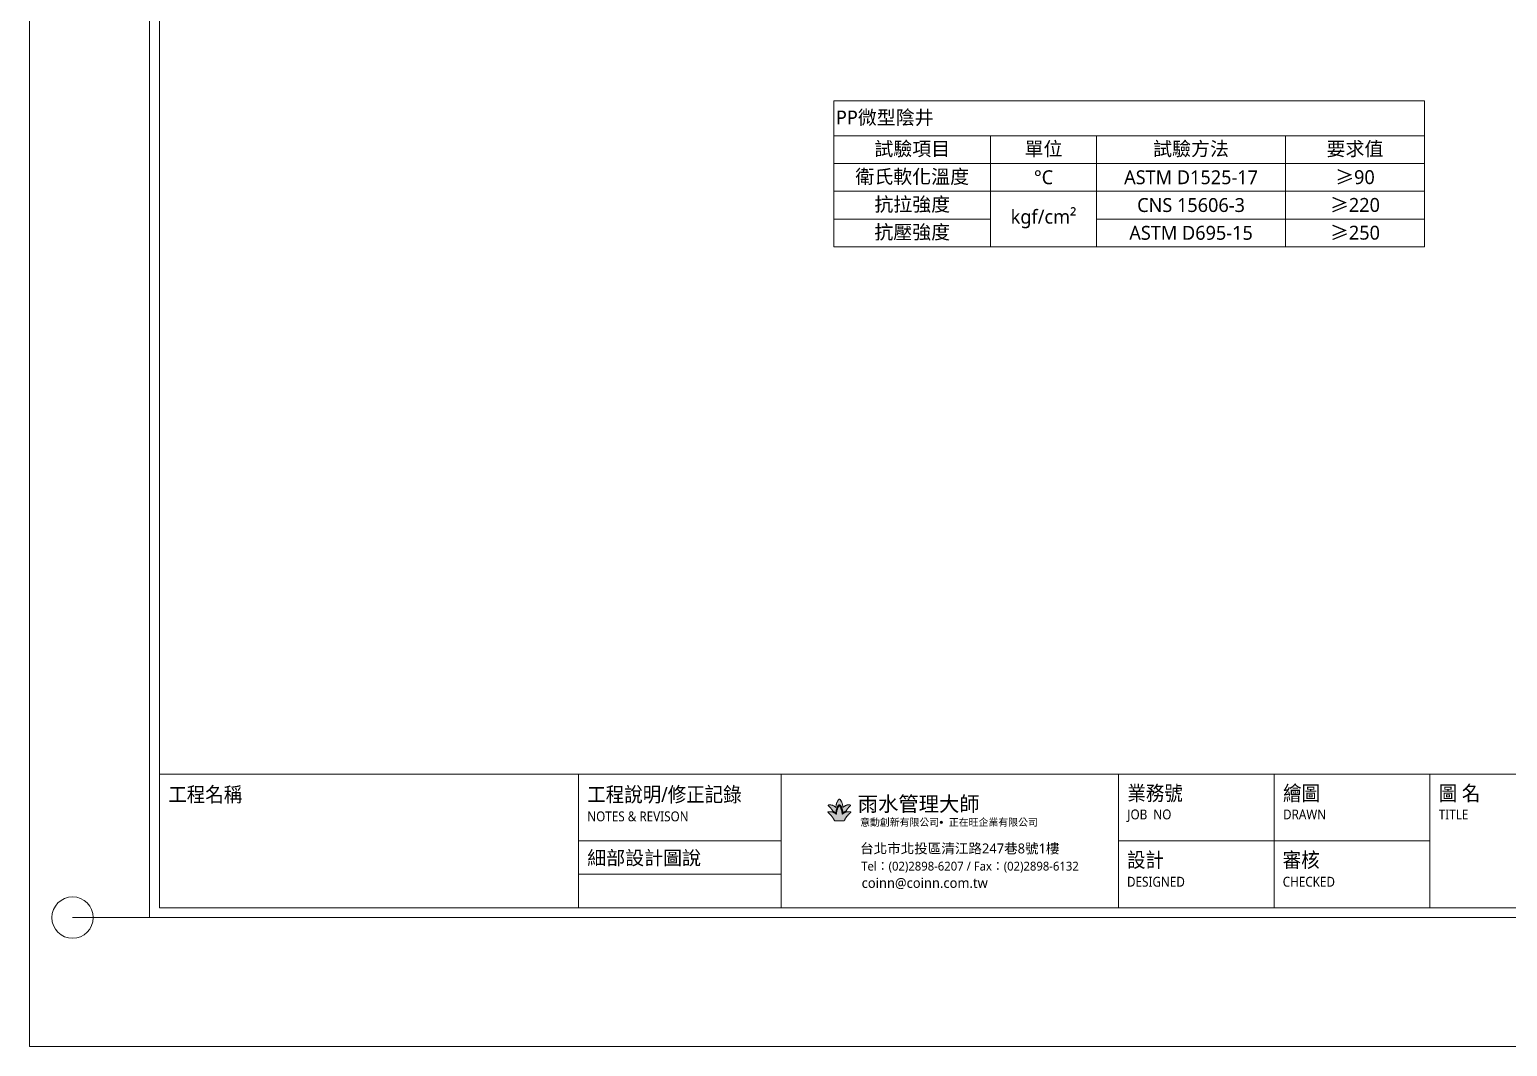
# Model space of a CAD drawing. Header units: millimetres. Extents: x 3083 to 7283, y 1609 to 4579.
# Drawn here: x 3083 to 5210, y 1609 to 3073 of the extents above; entities that cross this region are included whole.
import ezdxf
from ezdxf.enums import TextEntityAlignment as Align

# ---------------------------------------------------------------- set-up
doc = ezdxf.new("R2010")
doc.units = ezdxf.units.MM
doc.styles.add('圖框文字', font='Microsoft JhengHei.ttf')
doc.styles.add('微軟正黑體-20', font='Microsoft JhengHei.ttf', dxfattribs={"height": 20})

msp = doc.modelspace()

# ---------------------------------------------------------------- hatches: boundary and pattern name
at = {"lineweight": 5, "true_color": 0xf8d731}
h = msp.add_hatch(color=40, dxfattribs=at)
h.dxf.hatch_style = 1
edge = h.paths.add_edge_path()
edge.add_spline(control_points=[(4254, 1945.3), (4254.9, 1945.9), (4255.8, 1946.4), (4256.6, 1946.8), (4257.6, 1947.2), (4258, 1947.4), (4258, 1947.4), (4258.1, 1947.6), (4258.9, 1948.7), (4259.2, 1949.2), (4259.6, 1949.8), (4260, 1950.3), (4260.4, 1950.9), (4260.9, 1951.5), (4261.3, 1952), (4261.7, 1952.5), (4262.5, 1953.4), (4262.8, 1953.7), (4263.2, 1954.1), (4263.7, 1954.5), (4264.2, 1954.9), (4264.4, 1955.1), (4264.6, 1955.4), (4264.8, 1955.6), (4264.9, 1955.9), (4264.9, 1956), (4264.9, 1956.1), (4264.8, 1956.2), (4264.6, 1956.4), (4264.2, 1956.5), (4263.7, 1956.5), (4263.2, 1956.6), (4262.8, 1956.7), (4262.2, 1956.7), (4261.5, 1956.6), (4260.9, 1956.6), (4260.1, 1956.5), (4259.7, 1956.4), (4259, 1956.2), (4258.4, 1955.9), (4257.9, 1955.7), (4257.2, 1955.4), (4256.6, 1955), (4256, 1954.6), (4255.5, 1954.3), (4255, 1953.9), (4254.5, 1953.5), (4254.1, 1953.1), (4254, 1953.1), (4254, 1953.1), (4254, 1953.2), (4253.9, 1954.1), (4253.8, 1954.9), (4253.1, 1958.1), (4252.7, 1959.1), (4252.1, 1960.6), (4251.6, 1961.7), (4251, 1962.8), (4250.1, 1964), (4249.5, 1964.6), (4249, 1965), (4248.8, 1965.1), (4248.6, 1965), (4248.4, 1964.8), (4248.1, 1964.6), (4247.9, 1964.5), (4247.5, 1964), (4247.3, 1963.8), (4247, 1963.3), (4246.6, 1962.8), (4246.3, 1962.3), (4245.9, 1961.4), (4245.2, 1960), (4244.5, 1958.2), (4244.3, 1957.3), (4243.9, 1955.7), (4243.7, 1954.2), (4243.6, 1953.3), (4243.6, 1953.1), (4243.5, 1953.1), (4242.5, 1954), (4241.4, 1954.7), (4240.1, 1955.5), (4238.7, 1956.1), (4237.2, 1956.5), (4235.9, 1956.7), (4234.1, 1956.6), (4233.1, 1956.4), (4232.7, 1956.2), (4232.7, 1956.1), (4232.7, 1955.9), (4232.8, 1955.8), (4232.9, 1955.5), (4233.1, 1955.2), (4233.7, 1954.6), (4234.2, 1954.2), (4234.8, 1953.7), (4235.9, 1952.4), (4236.7, 1951.6), (4237, 1951.2), (4237.4, 1950.5), (4237.9, 1949.9), (4238.5, 1949), (4238.9, 1948.4), (4239.5, 1947.5), (4239.5, 1947.4), (4239.8, 1947.3), (4240.5, 1947), (4241.3, 1946.6), (4242, 1946.3), (4242.4, 1946), (4242.9, 1945.7), (4243.4, 1945.4), (4243.6, 1945.2), (4243.7, 1945.2), (4243.7, 1945.3), (4243.7, 1945.5), (4243.9, 1947.1), (4244.2, 1948.4), (4244.5, 1949.5), (4245, 1951.3), (4245.2, 1951.9), (4245.6, 1952.9), (4246, 1953.8), (4246.2, 1954.3), (4246.7, 1955.2), (4247.2, 1955.8), (4247.7, 1956.3), (4248.1, 1956.6), (4248.5, 1956.8), (4248.8, 1956.8), (4249.1, 1956.8), (4249.6, 1956.5), (4250.1, 1956.1), (4250.5, 1955.6), (4250.9, 1955.1), (4251.4, 1954.3), (4251.8, 1953.3), (4252.2, 1952.4), (4252.5, 1951.5), (4252.8, 1950.5), (4253, 1949.9), (4253.3, 1948.9), (4253.5, 1948), (4253.7, 1947), (4253.8, 1946.4), (4253.9, 1945.6), (4254, 1945.3), (4254, 1945.3)], knot_values=[0, 0, 0, 0, 1, 2, 3, 4, 5, 6, 7, 8, 9, 10, 11, 12, 13, 14, 15, 16, 17, 18, 19, 20, 21, 22, 23, 24, 25, 26, 27, 28, 29, 30, 31, 32, 33, 34, 35, 36, 37, 38, 39, 40, 41, 42, 43, 44, 45, 46, 47, 48, 49, 50, 51, 52, 53, 54, 55, 56, 57, 58, 59, 60, 61, 61, 61, 62, 63, 64, 65, 66, 67, 68, 69, 70, 71, 72, 73, 74, 75, 76, 77, 78, 79, 80, 81, 82, 83, 84, 85, 86, 87, 88, 89, 90, 91, 92, 93, 94, 95, 96, 97, 98, 99, 100, 101, 102, 103, 104, 105, 106, 107, 108, 109, 110, 111, 112, 113, 114, 115, 116, 117, 118, 119, 120, 121, 122, 123, 124, 125, 126, 127, 128, 129, 130, 131, 132, 133, 134, 135, 136, 137, 138, 139, 140, 141, 142, 143, 144, 144, 144, 144], degree=3, periodic=0)
edge = h.paths.add_edge_path()
edge.add_spline(control_points=[(4248.8, 1933.6), (4251.9, 1933.6), (4253.9, 1933.6), (4254.7, 1933.6), (4255.1, 1933.7), (4255.4, 1933.8), (4255.6, 1933.9), (4255.9, 1934.2), (4256.1, 1934.4), (4256.4, 1935.1), (4257, 1936.3), (4257.3, 1936.9), (4257.8, 1937.7), (4258.4, 1938.5), (4259, 1939.3), (4259.5, 1940.2), (4260.3, 1941.1), (4261.1, 1942), (4262.2, 1943.1), (4263, 1943.8), (4263.7, 1944.4), (4264.2, 1944.9), (4264.7, 1945.3), (4265, 1945.7), (4265.1, 1945.9), (4265.2, 1946.1), (4265.2, 1946.3), (4265, 1946.5), (4264.8, 1946.6), (4264.3, 1946.7), (4263.5, 1946.8), (4262.3, 1946.9), (4261.2, 1946.8), (4260, 1946.8), (4259, 1946.6), (4257.9, 1946.3), (4257.2, 1946), (4256.2, 1945.5), (4255.4, 1945), (4254.3, 1944.3), (4253.4, 1943.7), (4253, 1943.2), (4253, 1943.3), (4252.8, 1943.7), (4252.7, 1944.6), (4252.3, 1947.1), (4252, 1948.5), (4251.6, 1950.1), (4251.1, 1951.6), (4250.4, 1953.4), (4249.7, 1954.6), (4249.5, 1954.9), (4249.2, 1955.2), (4249, 1955.4), (4248.8, 1955.4), (4248.6, 1955.4), (4248.4, 1955.3), (4248.1, 1955.1), (4247.8, 1954.7), (4247.5, 1954.2), (4247, 1953.3), (4246.7, 1952.6), (4246.3, 1951.8), (4245.9, 1950.7), (4245.6, 1949.7), (4245.2, 1948.3), (4245, 1947.1), (4244.7, 1945.9), (4244.6, 1944.8), (4244.5, 1943.9), (4244.5, 1943.2), (4244.5, 1943.2), (4244.3, 1943.3), (4244, 1943.5), (4243, 1944.2), (4242.2, 1944.9), (4241.3, 1945.4), (4240.5, 1945.8), (4239.5, 1946.3), (4238.6, 1946.6), (4237.5, 1946.8), (4236.7, 1946.8), (4235.6, 1946.9), (4234.2, 1946.8), (4233.3, 1946.7), (4232.7, 1946.7), (4232.4, 1946.5), (4232.3, 1946.3), (4232.3, 1946), (4232.5, 1945.7), (4232.9, 1945.2), (4233.9, 1944.3), (4234.8, 1943.5), (4235.9, 1942.5), (4236.7, 1941.7), (4237.5, 1940.7), (4238.4, 1939.6), (4239.6, 1937.9), (4240.3, 1936.7), (4240.9, 1935.4), (4241.4, 1934.5), (4241.6, 1934.2), (4241.8, 1934), (4242.2, 1933.8), (4242.9, 1933.6), (4244.1, 1933.6), (4248.8, 1933.6)], knot_values=[0, 0, 0, 0, 1, 2, 3, 4, 5, 6, 7, 8, 9, 10, 11, 12, 13, 14, 15, 16, 17, 18, 19, 20, 21, 22, 23, 24, 25, 26, 27, 28, 29, 30, 31, 32, 33, 34, 35, 36, 37, 38, 39, 40, 41, 42, 43, 44, 45, 46, 47, 48, 49, 50, 51, 52, 53, 54, 55, 56, 57, 58, 59, 60, 61, 62, 63, 64, 65, 66, 67, 68, 69, 70, 71, 72, 73, 74, 75, 76, 77, 78, 79, 80, 81, 82, 83, 84, 85, 86, 87, 88, 89, 90, 91, 92, 93, 94, 95, 96, 97, 98, 99, 100, 101, 102, 103, 104, 104, 104, 104], degree=3, periodic=0)
at = {"lineweight": 5}
h = msp.add_hatch(color=256, dxfattribs=at)
h.dxf.hatch_style = 1
h.paths.add_polyline_path([(4397.1, 1931.6, 1), (4394, 1931.6, 1)])

# ---------------------------------------------------------------- linework, layer by layer
for p, q in [((3083.3, 1608.9), (3083.3, 4578.9)), ((3270.3, 2000.9), (3270.3, 4380.1)), ((3270.3, 4380.1), (3270.3, 1808.7)), ((4240.7, 2970, -163.2), (5090.7, 2970, -163.2)), ((4240.7, 2970, -163.2), (4240.7, 2760, -163.2)), ((5090.7, 2970, -163.2), (5090.7, 2760, -163.2)), ((4240.7, 2920, -163.2), (5090.7, 2920, -163.2)), ((4466.5, 2920, -163.2), (4466.5, 2760, -163.2)), ((4618.7, 2920, -163.2), (4618.7, 2760, -163.2)), ((4891, 2920, -163.2), (4891, 2760, -163.2)), ((4240.7, 2880, -163.2), (5090.7, 2880, -163.2)), ((4240.7, 2840, -163.2), (5090.7, 2840, -163.2)), ((4240.7, 2800, -163.2), (4466.5, 2800, -163.2)), ((4618.7, 2800, -163.2), (5090.7, 2800, -163.2)), ((4240.7, 2760, -163.2), (5090.7, 2760, -163.2)), ((7096.2, 2000.9), (3270.3, 2000.9)), ((7096.2, 2000.9), (3270.3, 2000.9)), ((3873.2, 2000.9), (3873.2, 1808.7)), ((4165.1, 2000.9), (4165.1, 1808.7)), ((4650.5, 2000.9), (4650.5, 1808.7)), ((4874.6, 2000.9), (4874.6, 1808.7)), ((5098.7, 2000.9), (5098.7, 1808.7)), ((3873.2, 1904.8), (4165.1, 1904.8)), ((4650.5, 1904.8), (5098.7, 1904.8)), ((3873.2, 1856.7), (4165.1, 1856.7)), ((3270.3, 1808.7), (7096.2, 1808.7)), ((3145.2, 1794.4), (3256.1, 1794.4)), ((7283.3, 1608.9), (3083.3, 1608.9))]:
    msp.add_line(p, q, dxfattribs=at)
at = {"color": 4, "lineweight": 5}
for p, q in [((3256.1, 4394.3), (3256.1, 1794.4)), ((3256.1, 1794.4), (7110.5, 1794.4))]:
    msp.add_line(p, q, dxfattribs=at)
at = {"lineweight": 5}
for centre, radius in [((4395.5, 1931.6, -163.2), 1.56), ((3145.2, 1794.4), 29.8)]:
    msp.add_circle(centre, radius, dxfattribs=at)
for points in [[(4248.4, 1964.8, -163.2), (4248.1, 1964.6, -163.2), (4247.9, 1964.5, -163.2), (4247.5, 1964, -163.2), (4247.3, 1963.8, -163.2), (4247, 1963.3, -163.2), (4246.6, 1962.8, -163.2), (4246.3, 1962.3, -163.2), (4245.9, 1961.4, -163.2), (4245.2, 1960, -163.2), (4244.5, 1958.2, -163.2), (4244.3, 1957.3, -163.2), (4243.9, 1955.7, -163.2), (4243.7, 1954.2, -163.2), (4243.6, 1953.3, -163.2), (4243.6, 1953.1, -163.2), (4243.5, 1953.1, -163.2), (4242.5, 1954, -163.2), (4241.4, 1954.7, -163.2), (4240.1, 1955.5, -163.2), (4238.7, 1956.1, -163.2), (4237.2, 1956.5, -163.2), (4235.9, 1956.7, -163.2), (4234.1, 1956.6, -163.2), (4233.1, 1956.4, -163.2), (4232.7, 1956.2, -163.2), (4232.7, 1956.1, -163.2), (4232.7, 1955.9, -163.2), (4232.8, 1955.8, -163.2), (4232.9, 1955.5, -163.2), (4233.1, 1955.2, -163.2), (4233.7, 1954.6, -163.2), (4234.2, 1954.2, -163.2), (4234.8, 1953.7, -163.2), (4235.9, 1952.4, -163.2), (4236.7, 1951.6, -163.2), (4237, 1951.2, -163.2), (4237.4, 1950.5, -163.2), (4237.9, 1949.9, -163.2), (4238.5, 1949, -163.2), (4238.9, 1948.4, -163.2), (4239.5, 1947.5, -163.2), (4239.5, 1947.4, -163.2), (4239.8, 1947.3, -163.2), (4240.5, 1947, -163.2), (4241.3, 1946.6, -163.2), (4242, 1946.3, -163.2), (4242.4, 1946, -163.2), (4242.9, 1945.7, -163.2), (4243.4, 1945.4, -163.2), (4243.6, 1945.2, -163.2), (4243.7, 1945.2, -163.2), (4243.7, 1945.3, -163.2), (4243.7, 1945.5, -163.2), (4243.9, 1947.1, -163.2), (4244.2, 1948.4, -163.2), (4244.5, 1949.5, -163.2), (4245, 1951.3, -163.2), (4245.2, 1951.9, -163.2), (4245.6, 1952.9, -163.2), (4246, 1953.8, -163.2), (4246.2, 1954.3, -163.2), (4246.7, 1955.2, -163.2), (4247.2, 1955.8, -163.2), (4247.7, 1956.3, -163.2), (4248.1, 1956.6, -163.2), (4248.5, 1956.8, -163.2), (4248.8, 1956.8, -163.2), (4249.1, 1956.8, -163.2), (4249.6, 1956.5, -163.2), (4250.1, 1956.1, -163.2), (4250.5, 1955.6, -163.2), (4250.9, 1955.1, -163.2), (4251.4, 1954.3, -163.2), (4251.8, 1953.3, -163.2), (4252.2, 1952.4, -163.2), (4252.5, 1951.5, -163.2), (4252.8, 1950.5, -163.2), (4253, 1949.9, -163.2), (4253.3, 1948.9, -163.2), (4253.5, 1948, -163.2), (4253.7, 1947, -163.2), (4253.8, 1946.4, -163.2), (4253.9, 1945.6, -163.2), (4254, 1945.3, -163.2), (4254, 1945.3, -163.2)], [(4254, 1945.3, -163.2), (4254.9, 1945.9, -163.2), (4255.8, 1946.4, -163.2), (4256.6, 1946.8, -163.2), (4257.6, 1947.2, -163.2), (4258, 1947.4, -163.2), (4258, 1947.4, -163.2), (4258.1, 1947.6, -163.2), (4258.9, 1948.7, -163.2), (4259.2, 1949.2, -163.2), (4259.6, 1949.8, -163.2), (4260, 1950.3, -163.2), (4260.4, 1950.9, -163.2), (4260.9, 1951.5, -163.2), (4261.3, 1952, -163.2), (4261.7, 1952.5, -163.2), (4262.5, 1953.4, -163.2), (4262.8, 1953.7, -163.2), (4263.2, 1954.1, -163.2), (4263.7, 1954.5, -163.2), (4264.2, 1954.9, -163.2), (4264.4, 1955.1, -163.2), (4264.6, 1955.4, -163.2), (4264.8, 1955.6, -163.2), (4264.9, 1955.9, -163.2), (4264.9, 1956, -163.2), (4264.9, 1956.1, -163.2), (4264.8, 1956.2, -163.2), (4264.6, 1956.4, -163.2), (4264.2, 1956.5, -163.2), (4263.7, 1956.5, -163.2), (4263.2, 1956.6, -163.2), (4262.8, 1956.7, -163.2), (4262.2, 1956.7, -163.2), (4261.5, 1956.6, -163.2), (4260.9, 1956.6, -163.2), (4260.1, 1956.5, -163.2), (4259.7, 1956.4, -163.2), (4259, 1956.2, -163.2), (4258.4, 1955.9, -163.2), (4257.9, 1955.7, -163.2), (4257.2, 1955.4, -163.2), (4256.6, 1955, -163.2), (4256, 1954.6, -163.2), (4255.5, 1954.3, -163.2), (4255, 1953.9, -163.2), (4254.5, 1953.5, -163.2), (4254.1, 1953.1, -163.2), (4254, 1953.1, -163.2), (4254, 1953.1, -163.2), (4254, 1953.2, -163.2), (4253.9, 1954.1, -163.2), (4253.8, 1954.9, -163.2), (4253.1, 1958.1, -163.2), (4252.7, 1959.1, -163.2), (4252.1, 1960.6, -163.2), (4251.6, 1961.7, -163.2), (4251, 1962.8, -163.2), (4250.1, 1964, -163.2), (4249.5, 1964.6, -163.2), (4249, 1965, -163.2), (4248.8, 1965.1, -163.2), (4248.6, 1965, -163.2), (4248.4, 1964.8, -163.2)], [(4248.8, 1933.6, -163.2), (4251.9, 1933.6, -163.2), (4253.9, 1933.6, -163.2), (4254.7, 1933.6, -163.2), (4255.1, 1933.7, -163.2), (4255.4, 1933.8, -163.2), (4255.6, 1933.9, -163.2), (4255.9, 1934.2, -163.2), (4256.1, 1934.4, -163.2), (4256.4, 1935.1, -163.2), (4257, 1936.3, -163.2), (4257.3, 1936.9, -163.2), (4257.8, 1937.7, -163.2), (4258.4, 1938.5, -163.2), (4259, 1939.3, -163.2), (4259.5, 1940.2, -163.2), (4260.3, 1941.1, -163.2), (4261.1, 1942, -163.2), (4262.2, 1943.1, -163.2), (4263, 1943.8, -163.2), (4263.7, 1944.4, -163.2), (4264.2, 1944.9, -163.2), (4264.7, 1945.3, -163.2), (4265, 1945.7, -163.2), (4265.1, 1945.9, -163.2), (4265.2, 1946.1, -163.2), (4265.2, 1946.3, -163.2), (4265, 1946.5, -163.2), (4264.8, 1946.6, -163.2), (4264.3, 1946.7, -163.2), (4263.5, 1946.8, -163.2), (4262.3, 1946.9, -163.2), (4261.2, 1946.8, -163.2), (4260, 1946.8, -163.2), (4259, 1946.6, -163.2), (4257.9, 1946.3, -163.2), (4257.2, 1946, -163.2), (4256.2, 1945.5, -163.2), (4255.4, 1945, -163.2), (4254.3, 1944.3, -163.2), (4253.4, 1943.7, -163.2), (4253, 1943.2, -163.2), (4253, 1943.3, -163.2), (4252.8, 1943.7, -163.2), (4252.7, 1944.6, -163.2), (4252.3, 1947.1, -163.2), (4252, 1948.5, -163.2), (4251.6, 1950.1, -163.2), (4251.1, 1951.6, -163.2), (4250.4, 1953.4, -163.2), (4249.7, 1954.6, -163.2), (4249.5, 1954.9, -163.2), (4249.2, 1955.2, -163.2), (4249, 1955.4, -163.2), (4248.8, 1955.4, -163.2), (4248.6, 1955.4, -163.2), (4248.4, 1955.3, -163.2), (4248.1, 1955.1, -163.2), (4247.8, 1954.7, -163.2), (4247.5, 1954.2, -163.2), (4247, 1953.3, -163.2), (4246.7, 1952.6, -163.2), (4246.3, 1951.8, -163.2), (4245.9, 1950.7, -163.2), (4245.6, 1949.7, -163.2), (4245.2, 1948.3, -163.2), (4245, 1947.1, -163.2), (4244.7, 1945.9, -163.2), (4244.6, 1944.8, -163.2), (4244.5, 1943.9, -163.2), (4244.5, 1943.2, -163.2), (4244.5, 1943.2, -163.2), (4244.3, 1943.3, -163.2), (4244, 1943.5, -163.2), (4243, 1944.2, -163.2), (4242.2, 1944.9, -163.2), (4241.3, 1945.4, -163.2), (4240.5, 1945.8, -163.2), (4239.5, 1946.3, -163.2), (4238.6, 1946.6, -163.2), (4237.5, 1946.8, -163.2), (4236.7, 1946.8, -163.2), (4235.6, 1946.9, -163.2), (4234.2, 1946.8, -163.2), (4233.3, 1946.7, -163.2), (4232.7, 1946.7, -163.2), (4232.4, 1946.5, -163.2), (4232.3, 1946.3, -163.2), (4232.3, 1946, -163.2), (4232.5, 1945.7, -163.2), (4232.9, 1945.2, -163.2), (4233.9, 1944.3, -163.2), (4234.8, 1943.5, -163.2), (4235.9, 1942.5, -163.2), (4236.7, 1941.7, -163.2), (4237.5, 1940.7, -163.2), (4238.4, 1939.6, -163.2), (4239.6, 1937.9, -163.2), (4240.3, 1936.7, -163.2), (4240.9, 1935.4, -163.2), (4241.4, 1934.5, -163.2), (4241.6, 1934.2, -163.2), (4241.8, 1934, -163.2), (4242.2, 1933.8, -163.2), (4242.9, 1933.6, -163.2), (4244.1, 1933.6, -163.2), (4248.8, 1933.6, -163.2)]]:
    msp.add_open_spline(points, degree=3, dxfattribs=at)

# ---------------------------------------------------------------- texts
at = {"color": 3, "lineweight": 5, "style": '圖框文字', "width": 0.91}
for s, p in [('工程名稱', (3283, 1971.7)), ('工程說明/修正記錄', (3885.9, 1971.7)), ('業務號', (4663.2, 1973.5)), ('繪圖', (4887.3, 1973.5)), ('圖 名', (5111.4, 1973.5)), ('設計', (4662.7, 1877.4)), ('審核', (4886.8, 1877.4))]:
    msp.add_text(s, height=21.43, dxfattribs=at).set_placement(p, align=Align.MIDDLE_LEFT)
at = {"color": 4, "lineweight": 5, "style": '圖框文字'}
msp.add_text('雨水管理大師', height=21.43, dxfattribs=at).set_placement((4275.2, 1947.3))
at = {"lineweight": 5, "style": '圖框文字', "width": 0.91}
for s, height, p in [('NOTES & REVISON', 14.212, (3885.9, 1940.1)), ('JOB  NO', 14.21, (4663.2, 1942.9)), ('DRAWN', 14.21, (4887.3, 1942.9)), ('TITLE', 14.21, (5111.4, 1942.9)), ('DESIGNED', 14.21, (4662.7, 1846)), ('CHECKED', 14.21, (4886.8, 1846))]:
    msp.add_text(s, height=height, dxfattribs=at).set_placement(p, align=Align.MIDDLE_LEFT)
at = {"lineweight": 5, "style": '圖框文字'}
for s, height, p in [('意動創新有限公司    正在旺企業有限公司', 10.422, (4278.6, 1926.4)), ('台北市北投區清江路247巷8號1樓', 14.283, (4278.6, 1886.8)), ('coinn@coinn.com.tw', 14.283, (4280.8, 1837.2))]:
    msp.add_text(s, height=height, dxfattribs=at).set_placement(p)
at = {"color": 3, "lineweight": 5, "style": '圖框文字'}
msp.add_text('細部設計圖說', height=20, dxfattribs=at).set_placement((3885.9, 1880.3), align=Align.MIDDLE_LEFT)
at = {"lineweight": 5, "style": '圖框文字', "width": 0.98}
msp.add_text('Tel：(02)2898-6207 / Fax：(02)2898-6132', height=12.739, dxfattribs=at).set_placement((4280.2, 1862.1))
at = {"lineweight": 5, "char_height": 20, "style": '微軟正黑體-20'}
for s, insert, width, attachment_point in [('{\\fMicrosoft JhengHei|b0|i0|c136|p34;\\C256;PP微型陰井}', (4243.8, 2945, -163.2), 843.764, 4), ('{\\fMicrosoft JhengHei|b0|i0|c136|p34;試驗項目}', (4353.6, 2900, -163.2), 219.522, 5), ('{\\fMicrosoft JhengHei|b0|i0|c136|p34;單位}', (4542.6, 2900, -163.2), 146.031, 5), ('{\\fMicrosoft JhengHei|b0|i0|c136|p34;試驗方法}', (4754.9, 2900, -163.2), 266.043, 5), ('{\\fMicrosoft JhengHei|b0|i0|c136|p34;要求值}', (4990.8, 2900, -163.2), 193.458, 5), ('{\\fMicrosoft JhengHei|b0|i0|c136|p34;衛氏軟化溫度}', (4353.6, 2860, -163.2), 219.522, 5), ('{\\fSimSun|b0|i0|c134|p2;≥\\fMicrosoft JhengHei|b0|i0|c136|p34;90}', (4990.8, 2860, -163.2), 193.458, 5), ('%%D{\\fMicrosoft JhengHei|b0|i0|c136|p34;C}', (4542.6, 2860, -163.2), 146.031, 5), ('{\\fMicrosoft JhengHei|b0|i0|c136|p34;ASTM D1525-17}', (4754.9, 2860, -163.2), 266.043, 5), ('{\\fMicrosoft JhengHei|b0|i0|c136|p34;抗拉強度}', (4353.6, 2820, -163.2), 219.522, 5), ('{\\fMicrosoft JhengHei|b0|i0|c136|p34;CNS 15606-3}', (4754.9, 2820, -163.2), 266.043, 5), ('{\\fSimSun|b0|i0|c134|p2;≥\\fMicrosoft JhengHei|b0|i0|c136|p34;220}', (4990.8, 2820, -163.2), 193.458, 5), ('{\\fMicrosoft JhengHei|b0|i0|c136|p34;kgf/cm}²', (4542.6, 2800, -163.2), 146.031, 5), ('{\\fMicrosoft JhengHei|b0|i0|c136|p34;抗壓強度}', (4353.6, 2780, -163.2), 219.522, 5), ('{\\fMicrosoft JhengHei|b0|i0|c136|p34;ASTM D695-15}', (4754.9, 2780, -163.2), 266.043, 5), ('{\\fSimSun|b0|i0|c134|p2;≥\\fMicrosoft JhengHei|b0|i0|c136|p34;250}', (4990.8, 2780, -163.2), 193.458, 5)]:
    msp.add_mtext(s, dxfattribs=dict(at, insert=insert, width=width, attachment_point=attachment_point))

doc.saveas('drawing.dxf')
